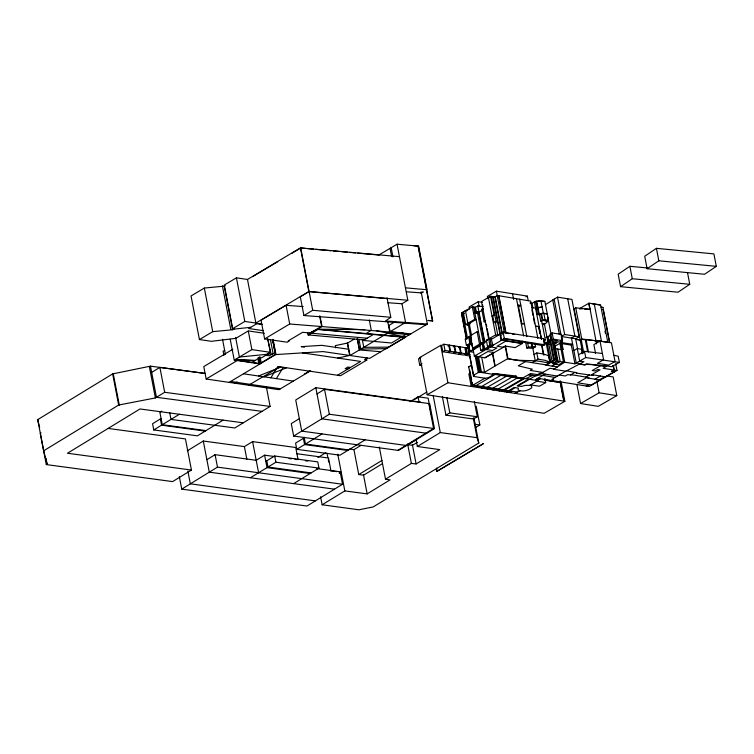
<?xml version="1.0" encoding="UTF-8"?>
<svg xmlns="http://www.w3.org/2000/svg" width="754" height="754" viewBox="0 0 754 754"><rect width="100%" height="100%" fill="white"/><g stroke="black" fill="none" stroke-linecap="round" stroke-linejoin="round"><path stroke-width="1.13" d="M255.361 360.374L236.351 359.375L235.917 360.355L260.064 363.899M270.865 377.82L277.792 366.501L340.535 375.699L366.774 360.082L366.34 357.82M276.35 378.621L283.287 367.302M549.779 341.666L547.253 343.711L549.525 344.437M236.869 382.372L237.237 382.08L234.428 383.155M546.056 337.481L549.826 335.643M552.116 361.439L554.454 359.328L556.377 359.554L552.116 361.439L547.319 336.529M544.341 324.493L547.545 321.675L546.122 321.43L548.469 320.111L544.869 301.421C540.543 300.299 535.642 300.488 532.013 303.353L529.977 303.014M387.019 297.689L390.798 317.302L385.483 320.968L427.348 324.031L421.147 291.836M647.12 267.943L629.882 266.285L618.167 274.202L620.57 286.661L678.044 292.213L689.759 284.296L687.573 272.967M656.423 248.33L644.708 256.256L647.111 268.707L704.585 274.267L716.3 266.351L713.897 253.891L656.423 248.33L658.826 260.79L647.111 268.707M620.57 286.661L632.276 278.735L689.759 284.296M366.18 333.541L371.27 330.205L369.309 320.007M543.446 341.185L545.34 339.941L541.626 320.695M545.378 304.654L557.489 297.133L571.928 299.423L579.119 336.793L575.66 338.791L561.296 336.482L564.68 334.503L579.119 336.793M573.869 350.572L577.31 348.584L579.703 361.043L583.926 361.713L565.896 371.213L553.709 369.3L564.718 362.203L574.934 363.805L585.735 357.556L619.383 362.42L618.186 356.19L613.841 355.275M307.66 332.627L308.094 334.899L322.005 326.425L320.016 316.124M461.721 313.513L462.438 313.061L461.618 312.938L466.726 339.47M467.716 344.653L473.71 375.803L474.436 375.351L473.616 375.228L478.347 372.514L479.93 372.25L493.135 374.352L492.437 374.757L493.201 374.898L488.564 377.575L485.34 378.301L473.559 376.425L467.565 345.285M554.586 343.928L558.186 341.779L560.128 342.033L562.541 340.619L561.344 334.39L552.126 332.938L549.949 334.126L550.854 340.638M179.348 476.679L181.742 489.129L217.482 467.122L342.533 484.247L340.129 471.787L316.689 468.573M187.312 450.826L203.288 441.015L244.39 446.604L252.599 441.608L295.728 447.508L297.953 459.045M206.888 459.704L215.088 454.671L256.19 460.298L264.607 455.171L275.097 456.604M317.886 457.565L325.803 452.72M342.533 484.247L306.982 506.028L181.742 489.129M397.848 450.355L433.588 428.451L434.464 428.574L429.667 403.654L324.54 389.328L317.01 393.927M41.074 432.956L40.282 433.427L46.286 464.577L47.078 464.096L43.694 450.788L37.7 419.639L112.648 373.899L150.461 366.152L204.975 373.418M43.694 450.788L118.651 405.039L155.39 397.942L164.683 392.297L270.111 406.425L266.407 387.179M161.808 411.09L159.876 412.278L162.27 424.738L206.03 430.591M161.073 418.508L152.572 423.71L153.769 429.94L197.444 435.84L223.137 420.129M153.769 429.94L179.405 414.257M270.111 406.425L234.814 427.97L170.988 419.403L169.659 412.485M420.751 402.118L315.813 387.697L295.728 399.978L301.732 431.118L406.576 445.52M108.001 428.404L185.446 438.922L191.45 470.072L172.609 481.599L46.286 464.577M299.329 418.668L291.261 423.597L293.655 436.057L398.489 450.44L434.464 428.574M293.655 436.057L329.338 414.238L433.588 428.451L428.79 403.541M304.277 437.791L295.587 443.098L296.784 449.327L339.969 455.19L365.143 439.836M296.784 449.327L322.052 433.908M293.617 483.616L318.97 468.121L317.764 461.891L274.71 455.991L265.804 461.401M525.708 342.373L526.801 348.037L528.431 347.038L535.594 346.708L534.944 343.315M382.504 463.606L363.56 475.199L358.744 474.558L353.946 449.638L360.996 445.36M320.582 496.735L322.128 504.765L344.832 490.92L367.16 493.879L390.091 479.855L385.501 479.167L379.309 447.037M250.385 477.744L275.907 462.221L318.97 468.121M410.063 401.656L418.046 396.811L428.149 398.187L430.477 410.28M339.243 473.455L341.232 472.24L339.064 471.947M358.744 474.558L381.901 460.477M416.698 439.318L407.773 444.737L412.504 445.265L417.433 442.278M385.501 479.167L411.373 463.427L416.104 463.955L439.78 449.62L417.348 446.491L416.019 439.61M151.658 372.382L159.886 367.387L205.069 373.437M414.954 399.243L426.952 391.957M417.348 446.491L440.298 432.56L477.046 437.678L478.79 443.013L373.107 506.961L358.904 509.798L322.128 504.765M436.689 471.486L483.437 443.644L436.689 471.486L436.246 469.186M539.487 314.503L540.759 321.1L542.71 319.932L548.469 320.111M492.334 374.22L493.521 373.513L516.33 376.02L515.02 376.632L522.88 379.507M224.645 350.318L223.109 351.232L223.91 355.388M251.544 362.646L259.904 357.669L261.412 357.896L270.705 352.363L267.906 339.847M229.103 382.382L275.964 354.408L273.089 339.488M293.297 381.109L263.014 376.67L248.65 385.237M263.221 376.698L279.809 366.793M232.854 349.253L203.778 366.567L206.181 379.017L278.942 389.677L309.894 371.204M337.472 375.256L360.601 361.43L302.354 352.881M453.182 346.793L454.624 345.935L459.346 346.689L460.543 352.919L458.272 354.182L453.663 353.456L455.821 352.165L460.543 352.919M493.993 322.524L496.019 321.308L497.527 321.543L495.435 322.769L493.993 322.524L492.682 315.728M541.315 339.036L538.912 326.586L536.245 326.425M579.383 308.942L582.286 308.744M225.239 285.549L224.221 286.152L204.325 288.056L191.035 295.964L199.433 339.564L211.384 341.317L235.804 338.348L248.273 330.931L264.4 333.277M399.432 256.662L300.441 247.915L247.482 279.451L236.417 277.84L224.296 285.05L232.694 328.659L234.108 328.867L232.618 329.752L212.722 331.656L199.433 339.564M252.628 276.633L277.717 261.704M291.921 253.24L300.714 248L305.379 248.424M232.694 328.659L244.814 321.44L255.879 323.051L308.838 291.515L407.829 300.271L397.038 244.202L418.64 246.143L427.037 289.753L405.426 287.811M261.025 320.243L286.105 305.304L303.231 306.595M300.318 296.84L309.112 291.609L387.198 298.612M378.555 255.201L397.038 244.202M413.767 245.71L418.272 246.115L432.673 320.865L428.159 320.459L432.673 320.865M261.072 320.469L264.626 338.923L289.706 323.994L403.447 333.108M300.356 297.076L303.919 315.53L312.712 310.29L390.798 317.302M230.234 339.347L234.24 360.11L251.874 349.62L270.705 352.363M206.181 379.017L237.208 360.544M272.891 341.845L272.288 342.203L273.061 341.873L275.285 354.305L275.964 354.408M258.829 363.72L261.176 362.702L260.092 357.047M272.58 339.413L275.455 354.333L259.96 363.56L236.351 360.101L254.899 360.657M308.64 334.946L317.792 329.498L405.379 337.358L386.444 348.621L360.827 349.074L358.923 339.177M407.829 300.271L401.976 303.749L387.462 302.693M423.06 291.864L421.345 292.882L406.453 291.798M421.062 293.306L423.06 292.118M335.747 347.877L335.313 345.615L347.622 343.042L354.173 339.14M373.4 334.484L363.353 340.469L391.505 342.995L405.991 334.371M388.527 325.643L394.625 322.015M347.349 368.96L349.988 367.396M367.415 358.027L364.512 359.752L366.774 360.082M427.348 324.031L369.667 358.357L322.985 351.571L275.662 354.587L272.797 339.715M546.669 365.219L550.854 362.401L553.125 363.126L556.593 361.138L564.718 362.203L562.05 348.357M475.859 427.32L479.836 424.954L476.236 406.265M304.296 374.107L310.214 370.6M474.926 313.268L477.301 311.854L479.016 312.137L482.579 310.082M518.573 306.784L520.844 305.436L517.678 304.889M442.334 396.472L445.934 415.152L449.808 412.862L477.282 416.755L474.323 401.364M594.303 304.116L601.504 341.487M570.429 375.011L574.991 372.325M588.139 378.084L588.968 377.594L573.115 374.974L567.555 374.7L565.33 375.982L559.091 375.021L565.726 371.185M477.282 416.755L473.455 418.998L445.934 415.152M551.975 380.563L553.606 379.601L551.9 379.337L559.261 375.04M485.435 321.958L484.143 321.76L481.749 309.3L483.276 308.405M484.143 321.76L485.67 320.865M447.942 345.973L449.393 345.125L454.068 345.832L455.265 352.061L453.041 353.353L448.413 352.627L450.6 351.355L455.265 352.061M441.561 345.502L443.804 344.22L448.724 344.993L449.921 351.223L447.716 352.514L442.768 351.732L441.561 345.502L440.713 345.36L419.969 357.396L427.16 394.766L544.134 413.305L564.878 401.279L561.174 382.024M492.73 296.633L501.127 340.233L503.276 340.572L505.595 339.243L507.272 339.347L542.786 345.577L544.774 344.804L543.577 338.574L503.097 332.156L497.829 335.219L495.642 334.851L486.33 340.224L487.527 346.454L488.941 346.68L491.24 345.332L490.034 339.102L488.649 338.885M562.503 342.702L561.117 343.513L571.334 345.115L572.672 344.342L562.503 342.702L561.391 336.972M555.057 346.143L560.665 342.882L561.881 343.07L563.087 349.291L562.314 349.743L555.585 348.687M542.852 372.429L549.92 368.301L554.199 368.979M599.298 379.884L604.736 376.708M528.224 300.695L527.338 296.105L496.405 291.176L487.376 296.416L487.81 298.688M464.426 313.391L462.89 314.277L467.471 338.065M476.208 313.476L478.62 312.071L484.615 343.221M466.292 324.635L468.46 324.588M483.022 306.755L477.819 305.907L475.397 307.302L472.343 306.821L463.239 312.071L465.642 324.531L468.357 324.965L469.78 324.126M470.336 337.349L470.864 337.047L469.205 336.793L465.199 339.121L466.396 345.351L469.714 345.869M466.396 345.351L470.402 343.023L472.061 343.277L468.894 345.426M480.232 345.766L470.091 351.656L468.781 344.861M501.127 340.233L504.294 338.386L544.774 344.804M473.022 349.225L474.351 356.105L492.975 345.615L491.203 338.659M485.812 349.441L501.919 340.092L522.55 343.353L522.107 341.062M473.559 376.425L474.483 375.888L473.71 375.803M609.703 342.505L602.946 307.396L602.21 307.538M525.51 361.6L518.243 365.831L532.333 369.187L530.222 370.402L543.229 372.495L541.391 373.503M492.108 388.659L511.938 377.132M561.108 349.554L563.087 349.291M506.386 392.005L514.171 387.471L518.366 388.112L518.073 390.044C522.418 392.08 528.139 390.647 531.806 387.744L531.655 385.897L529.798 385.313L525.17 385.417L521.202 386.453L517.15 385.794L528.611 379.13M545.095 374.088L536.047 379.347L538.582 379.762M613.436 365.52L614.303 370.054L611.371 371.411L614.303 370.054L616.998 370.459L615.688 363.664M482.4 302.354L478.234 301.704L469.129 306.972L469.572 309.234M465.52 348.207L468.847 348.188L465.52 348.207L466.717 354.437L470.053 354.418L467.461 354.003L465.246 355.294L469.808 356.02M486.603 340.921L483.06 342.966L484.266 349.196L488.686 346.633M478.733 356.802L487.829 351.543L494.077 352.514L484.926 357.792L474.351 356.105M523.578 378.32L502.833 390.355L472.287 385.511L468.686 366.83L471.589 365.143M469.865 366.463L468.686 366.83M543.012 324.795L544.407 323.984L542.211 323.636M427.16 394.766L447.914 382.74L564.878 401.279M470.317 373.126L468.837 373.975L471.241 386.434L473.465 385.153L483.738 386.783L481.523 388.065M472.287 385.511L484.869 378.235M544.303 323.419L548.007 342.674L546.292 343.664L543.954 343.56M475.303 385.991L495.218 374.455M554.388 342.457L557.329 340.751L550.514 339.668L549.723 340.111L553.313 358.8L554.746 359.045L555.575 358.593L550.778 333.673M480.939 386.887L500.816 375.351M571.466 338.112L574.906 336.124L567.705 298.754M486.481 387.763L506.396 376.237M548.695 356.124L550.213 362.165L545.293 364.993L557.366 366.944M493.738 390.007L495.981 388.706L500.958 389.479L498.696 390.789M501.353 391.213L502.833 390.355M502.371 391.373L524.643 378.489M518.073 385.944L539.845 373.258L557.508 376.067M540.92 373.428L536.688 375.878L528.629 374.634L532.135 375.652L532.927 375.294M600.005 341.044L603.605 359.724L597.46 363.296L608.666 365.115L615.038 361.505L611.447 342.816L600.005 341.044L593.86 344.606L595.547 353.4M578.506 354.814L584.529 351.326L602.408 353.503M619.383 362.42L611.503 366.727L607.017 365.982L603.106 368.282L613.907 369.988L613.021 365.379M493.521 373.513L535.086 380.157L538.177 378.367L586.631 386.076L589.128 384.625M576.961 384.842L580.561 403.531L599.1 392.796L616.8 395.624L613.2 376.934L606.565 375.878M616.8 395.624L598.261 406.349L580.561 403.531M537.894 338.461L530.693 301.091L498.875 295.738L497.197 295.643L494.878 296.963L490.524 296.284L481.457 301.515L489.855 345.115L491.24 345.332M465.642 324.531L474.737 319.281L476.123 319.498L469.224 323.485L471.627 335.945L470.279 335.69L472.673 348.15L475.293 348.631M494.115 314.965L492.042 316.162L494.822 315.078L494.115 314.965L490.524 296.284M526 296.878L527.338 296.105M470.279 335.69L477.141 331.741L478.526 331.958M472.673 348.15L481.976 342.787L483.305 343.004L480.92 344.418L473.719 307.038M474.021 348.395L479.94 344.983M487.527 346.454L489.855 345.115M477.141 331.741L480.741 350.422L483.173 349.017L492.456 350.525L496.961 347.933L488.941 346.68M580.26 308.216L588.997 303.165L600.58 304.88L607.781 342.259L581.749 338.951L580.09 339.884L576.131 339.243M492.475 353.503L494.897 366.086L507.97 358.546C520.128 361.882 532.739 359.149 544.906 362.354L550.854 362.401L547.15 343.145M477.235 356.293L480.317 372.306L481.363 371.713L484.596 372.288L494.897 366.086M535.594 346.708L532.824 348.31L526.801 348.037M534.02 354.54L536.801 352.938L543.757 354.069L549.016 355.945M505.142 346.077L507.583 358.763L531.994 362.627L537.998 359.168L544.954 360.299L550.213 362.165M486.792 388.904L489.044 387.594L484.436 386.877L482.174 388.169M487.48 389.007L489.742 387.707L494.737 388.498L492.447 389.799M497.414 389.498L517.319 377.99M504.69 391.741L506.942 390.44L511.57 391.166L509.27 392.466M595.924 340.695L588.997 303.165M507.348 392.155L515.189 387.631M606.602 366.227L600.995 365.454L592.258 370.506L595.264 370.968L597.828 369.498L600.024 369.865L591.692 374.644L605.848 376.877M591.306 384.974L599.948 379.988M605.405 376.812L614.01 371.845M236.351 359.375L234.24 360.11M552.126 366.095L560.147 361.486L557.753 349.027M540.392 378.715L536.292 381.072L545.726 382.589L544.925 378.442M520.147 390.864L516.405 392.514M529.798 385.313L536.971 381.185M545.726 382.589L539.402 386.227L530.58 384.86M594.934 379.177L600.429 376.02M616.998 370.459L589.176 386.482L586.631 386.076M461.618 312.938L466.349 310.224M467.932 324.889L470.119 323.645L467.876 323.24L465.482 310.78L466.83 311.025M442.768 351.732L445.001 350.45L449.921 351.223M458.46 347.641L459.921 346.793L464.85 347.603L466.057 353.833L463.861 355.068L458.922 354.286L461.128 353.023L466.057 353.833M468.347 344.785L469.657 351.581L474.916 348.565M522.55 343.353L515.086 347.632L505.566 346.086L484.926 357.792M419.969 357.396L420.789 357.519L418.517 358.819L419.714 365.049L421.986 363.748M503.992 391.628L506.226 390.355L501.655 389.62L499.402 390.902M509.977 392.58L512.249 391.288L517.225 392.052L514.916 393.362M536.019 307.726L537.329 314.522L539.562 314.87L541.513 313.702L543.86 313.466L547.272 313.881L543.314 313.174L540.91 300.723L534.388 301.977L541.589 339.347M537.329 314.522L543.314 313.174M586.226 386.01L588.77 384.568M585.735 377.057L589.43 374.974M270.45 339.837L273.118 353.683L269.338 355.803L265.389 355.228L270.309 352.307L267.642 338.461M264.626 338.923L287.236 342.222L289.178 341.072L288.16 340.921L302.599 332.326L309.969 332.966L321.656 326.397L319.658 316.011M535.585 308.207L542.117 306.944L536.132 308.292L531.485 307.557M584.463 308.97L590.194 309.394L575.745 307.811L574.096 308.735L582.767 353.551M574.171 308.933L575.189 308.358M553.313 358.8L555.575 358.593M562.541 340.619L553.332 339.168L551.146 340.356L549.723 340.111M309.969 332.966L317.679 329.187L364.813 329.649M467.188 310.356L467.932 309.96M593.587 374.945L592.635 375.435L576.339 373.079L576.81 372.796L566.754 370.779M525.595 378.64L532.135 375.652M274.682 354.663L275.455 354.333M258.481 376.001L281.053 366.972M263.975 376.812L286.548 367.782M337.707 358.065L349.686 355.454L347.283 342.995M233.636 329.149L250.743 327.311M542.823 338.65L543.577 338.574M539.11 301.242L544.869 301.421M273.118 353.683L239.404 357.038L235.625 337.424M388.508 347.151L363.786 347.311L362.306 339.611M303.919 315.53L426.151 324.738M380.836 351.713L359.385 349.931L350.026 355.502L347.622 343.042M310.62 333.023L311.157 333.07M307.707 248.632L313.532 249.15M315.869 249.367L331.015 250.724M333.353 250.931L339.177 251.459M341.505 251.666L347.34 252.185M349.668 252.392L355.492 252.92M357.82 253.127L378.8 255.012M388.197 332.778L409.45 334.682M317.679 329.187L405.445 337.066L376.331 330.657M310.987 333.174L367.141 338.216M308.094 334.899L364.239 339.941M658.826 260.79L716.3 266.351M410.77 333.899L390.072 331.666L388.876 325.436M600.995 365.454L586.546 363.871L584.887 364.795L579.939 364.003M349.281 449.026L353.946 449.638M330.384 470.798L336.897 471.655M262.015 411.373L156.455 397.301L150.461 366.152M243.25 422.824L139.999 408.97L67.483 453.229L191.45 470.072M475.199 424.323L479.836 424.954M205.182 431.109L161.563 425.171L160.366 418.941M347.726 450.458L304.578 444.568L303.381 438.338M296.708 453.701L328.499 458.027L330.949 470.713M334.503 489.167L209.282 472.164L203.288 441.015M426.745 433.267L321.807 418.838L315.813 387.697M348.602 449.921L305.474 444.021L304.173 437.226M289.084 458.517L291.412 458.837M294.908 459.318L297.236 459.638M305.398 460.751L307.726 461.071M311.119 472.918L268.009 467.028L266.812 460.798M310.12 473.521L267.01 467.631L264.607 455.171M315.37 500.892L190.319 483.814L187.869 471.118M552.993 342.457L556.546 342.797M350.497 367.471L347.783 367.075L345.153 368.649L347.867 369.036M261.779 324.107L257.237 323.447L248.726 328.518L263.316 330.648M256.501 323.598L262.119 324.418M348.489 349.225L321.788 345.341L301.157 346.651L304.569 347.151M243.476 373.805L263.014 376.67M230.639 381.467L280.469 388.772M602.474 309.621L603.2 309.734L609.524 342.58M611.796 371.515L614.463 371.911M507.103 333.277L509.176 333.598M575.905 339.404L580.165 340.073L581.193 339.507L586.094 339.649L600.354 341.298M579.647 364.154L584.963 364.993L585.99 364.418L590.9 364.568L606.301 366.406M601.004 307.085L602.946 307.396M538.036 307.5L536.377 301.195L539.242 313.73L541.004 314.013M481.749 309.3L483.041 309.508M546.914 320.987L542.201 320.243L540.929 313.645M540.759 321.1L541.74 321.261M544.36 339.79L545.34 339.941M543.606 341.977L548.007 342.674M548.526 342.759L549.261 342.872L548.064 336.642M486.33 340.224L487.48 340.403M505.189 346.303L502.767 347.17L496.971 346.256L506 341.006L522.154 343.579M555.189 377.415L530.552 373.522L522.211 378.32L493.229 373.682M544.935 380.007L560.476 382.466L544.256 380.091M535.463 379.95L537.649 380.289M419.714 365.049L421.703 365.36M463.239 312.071L463.899 312.175M577.31 348.584L581.523 349.253L582.399 353.786M470.75 337.415L468.696 337.085L469.893 343.315L471.533 343.579M480.741 350.422L482.117 350.648L484.502 349.234L477.301 311.854M473.154 349.875L471.429 343.013M531.994 362.627L545.66 364.804M492.635 374.041L522.673 378.847M490.034 339.102L491.335 339.309L500.722 333.862L501.118 335.935M580.457 363.701L576.263 363.032L571.344 337.462M600.335 380.054L586.339 377.792L577.696 382.787L591.683 385.04M592.013 303.739L599.967 305.05M535.491 326.011L538.912 326.586M521.278 323.579L524.445 324.116M512.381 334.107L514.643 334.493M469.657 351.581L473.38 352.241M544.511 342.731L546.612 343.485M37.7 419.639L39.67 427.405M629.882 266.285L632.276 278.735M604.981 331.091L605.424 333.362M588.723 303.325L589.835 309.093M595.83 340.233L596.537 343.871M596.772 380.713L599.1 392.796M586.046 339.394L588.469 351.986M585.33 339.828L587.536 351.27M584.529 351.326L585.735 357.556M575.745 307.811L581.749 338.951M581.136 339.253L583.784 352.976M575.575 338.329L577.573 348.706M571.155 344.192L574.934 363.805M557.489 297.133L564.68 334.503M554.105 299.102L561.08 335.341M552.72 299.913L559.383 334.512M560.674 341.213L561.164 343.739M560.665 342.882L561.862 349.111M559.911 343.324L563.502 362.005L558.657 364.823L553.087 363.984L557.988 361.147L554.275 341.892M552.126 332.938L553.332 339.168M553.559 341.779L557.263 361.034M553.257 341.939L556.961 361.194M552.776 340.874L556.593 361.138M560.156 380.77L564.077 401.156M547.772 317.104L551.042 334.097M560.099 382.052L563.813 401.307M550.514 339.668L554.115 358.357M543.785 313.099L545.057 319.687M552.691 360.855L553.125 363.126M541.438 313.334L542.71 319.932M546.15 342.9L549.892 362.354M536.16 301.364L538.563 313.824M535.632 301.28L536.829 307.509M538.78 327.924L539.864 333.588M541.909 344.974L543.898 355.275M541.598 345.2L543.361 354.352M532.013 303.353L532.88 307.877M531.928 309.866L533.04 315.634M533.483 317.934L534.595 323.702M536.801 352.938L537.998 359.168M532.013 343.23L532.663 346.623M532.786 348.075L535.227 360.761M531.033 342.533L531.909 347.066M519.647 299.206L526.848 336.576M527.555 342.514L528.431 347.038M518.46 306.218L521.947 324.333M516.481 298.659L523.681 336.039M512.56 293.749L513.663 299.489M498.875 295.738L506.066 333.117M498.63 295.87L505.83 333.249M496.405 291.176L497.272 295.7M497.197 295.643L504.398 333.014M503.097 332.156L504.294 338.386M505.519 345.86L507.97 358.546M495.246 296.756L502.447 334.135M494.878 296.963L501.947 333.683M493.163 296.699L501.551 340.299M496.019 321.308L491.222 296.388L488.441 297.481L495.642 334.851M495.435 322.769L497.829 335.219M492.975 354.719L494.963 365.021M482.485 304.493L482.928 306.784M486.302 324.295L486.735 326.557M487.131 328.584L488.922 337.886M478.234 301.704L479.101 306.237M477.819 305.907L484.907 342.712M475.397 307.302L476.5 313.042M481.976 342.787L483.173 349.017M475.001 307.246L476.113 312.985M472.343 306.821L474.737 319.281M481.731 357.415L484.596 372.288M478.498 356.84L481.363 371.713M476.82 356.095L479.93 372.25M476.076 356.501L479.186 372.646M475.011 355.219L478.347 372.514M471.062 338.084L471.665 341.204M468.357 324.965L470.816 337.745M469.205 336.793L470.402 343.023M461.561 314.135L466.226 338.358M466.264 347.773L467.461 354.003M469.751 370.195L471.655 380.082M472.061 382.184L472.72 385.586M473.927 417.725L478.79 443.013M459.921 346.793L461.128 353.023M473.295 418.178L477.046 437.678M454.624 345.935L455.821 352.165M449.393 345.125L450.6 351.355M443.804 344.22L445.001 350.45M440.713 345.36L447.914 382.74M418.084 246.228L432.476 320.978M446.849 397.471L449.808 412.862M433.23 395.841L440.298 432.56M430.902 412.476L431.326 414.681M436.538 468.102L437.207 471.561M391.175 247.689L392.947 256.888M402.014 303.985L405.567 322.439L359.385 349.931L357.198 338.603M390.063 248.358L391.609 256.407M418.046 396.811L419.101 402.306M412.344 444.445L416.104 463.955M387.744 321.572L389.733 331.873M407.622 443.927L411.373 463.427M357.387 338.866L359.507 349.856M363.4 474.379L367.16 493.879M300.714 248L312.712 310.29M300.441 247.915L308.838 291.515M337.764 454.2L344.832 490.92M324.54 389.328L329.338 414.238M327 453.211L327.849 457.603M328.273 459.808L328.697 462.004M286.152 305.53L289.706 323.994M247.482 279.451L255.879 323.051M259.564 356.962L260.658 362.627M258.867 357.321L259.96 363.56L258.415 357.584M258.16 357.716L259.263 363.456M258.17 360.271L258.613 362.57M274.71 455.991L275.907 462.221M248.32 331.157L251.874 349.62M236.417 277.84L244.814 321.44M224.221 286.152L232.618 329.752M252.599 441.608L258.594 472.749M222.411 285.889L230.809 329.489M244.39 446.604L246.831 459.29M222.505 339.243L225.446 354.474M204.325 288.056L212.722 331.656M215.088 454.671L217.482 467.122M159.886 367.387L164.683 392.297M149.396 366.802L155.39 397.942M113.307 373.993L119.311 405.143M112.648 373.899L118.651 405.039M45.966 458.328L47.078 464.096"/></g></svg>
